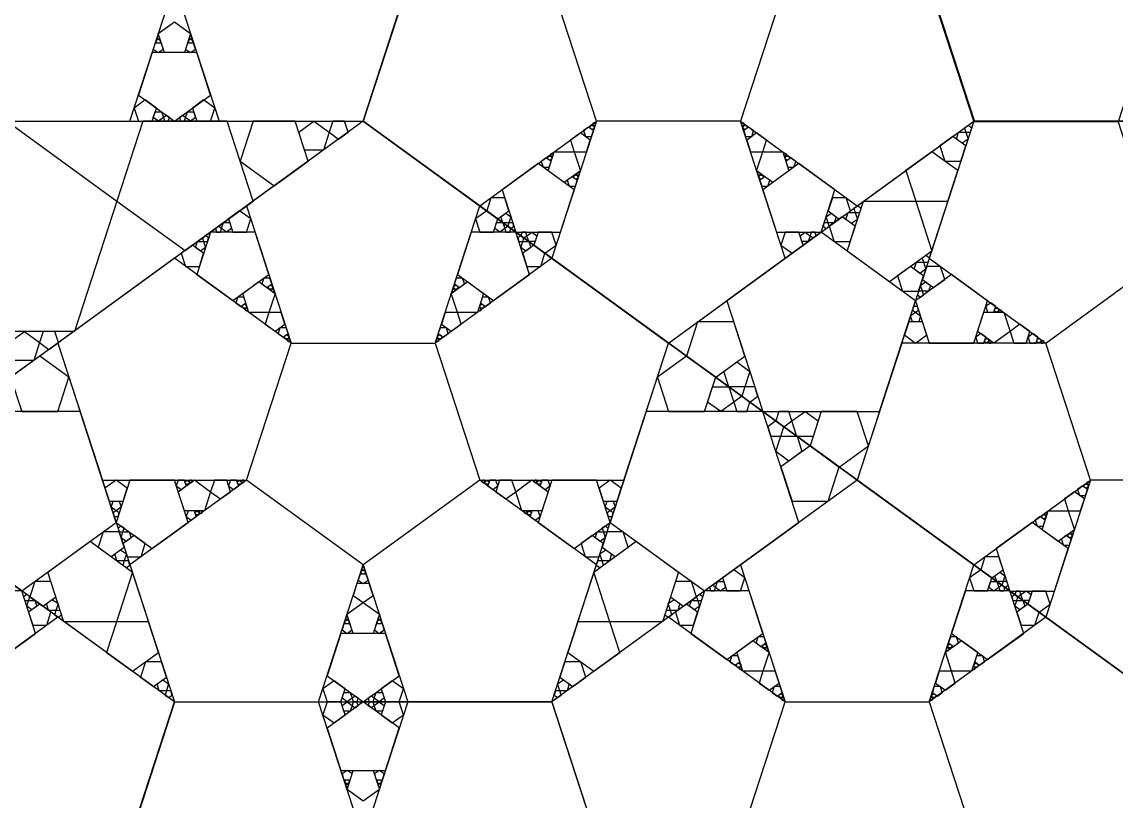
# Model space of a CAD drawing. Header units: inches. Extents: x -578 to 126, y -85 to 118.
# Drawn here: x -266.69 to -247.7, y -70.55 to -57.02 of the extents above; entities that cross this region are included whole.
import ezdxf

# ---------------------------------------------------------------- set-up
doc = ezdxf.new("R2010")
doc.units = ezdxf.units.IN
doc.header["$MEASUREMENT"] = 0
doc.layers.add('drawing', color=7, linetype='Continuous')

msp = doc.modelspace()

# ---------------------------------------------------------------- linework, layer by layer
for points in [[(-255.471, -42.43), (-238.32, -42.43), (-233.02, -58.742), (-246.895, -68.823), (-260.771, -58.742)], [(-241.595, -52.512), (-243.619, -58.743), (-250.171, -58.743), (-252.195, -52.512), (-246.895, -48.661)], [(-253.446, -56.363), (-254.22, -58.742), (-256.722, -58.742), (-257.495, -56.362), (-255.471, -54.892)], [(-246.895, -61.123), (-244.871, -62.593), (-245.644, -64.973), (-248.146, -64.973), (-248.92, -62.593)], [(-260.771, -66.444), (-262.795, -64.973), (-262.022, -62.593), (-259.52, -62.593), (-258.747, -64.973)], [(-257.495, -68.823), (-255.471, -75.054), (-260.771, -78.905), (-266.071, -75.054), (-264.047, -68.823)], [(-254.22, -71.203), (-253.446, -68.823), (-250.944, -68.823), (-250.171, -71.203), (-252.195, -72.674)]]:
    msp.add_lwpolyline(points, close=True)
at = {"layer": 'drawing'}
for points in [[(-255.471, -42.43), (-269.347, -32.349), (-283.223, -42.43), (-277.922, -58.742), (-260.771, -58.742)], [(-269.347, -32.349), (-283.222, -42.43), (-277.922, -58.742), (-260.771, -58.742), (-255.471, -42.43)], [(-238.319, -42.431), (-255.47, -42.43), (-260.771, -58.742), (-246.895, -68.824), (-233.019, -58.743)], [(-269.347, -52.512), (-267.322, -58.742), (-260.771, -58.742), (-258.747, -52.512), (-264.047, -48.661)], [(-269.347, -52.512), (-267.322, -58.742), (-260.771, -58.742), (-258.747, -52.512), (-264.047, -48.661)], [(-246.897, -48.663), (-252.193, -52.519), (-250.162, -58.747), (-243.61, -58.741), (-241.592, -52.508)], [(-252.195, -52.512), (-258.746, -52.512), (-260.771, -58.742), (-255.471, -62.593), (-250.171, -58.743)], [(-252.195, -52.512), (-258.746, -52.512), (-260.771, -58.742), (-255.471, -62.593), (-250.171, -58.743)], [(-266.071, -54.891), (-268.096, -56.362), (-267.322, -58.742), (-264.82, -58.742), (-264.047, -56.362)], [(-264.047, -56.362), (-263.273, -58.742), (-260.771, -58.742), (-259.998, -56.362), (-262.022, -54.891)], [(-248.915, -54.895), (-250.937, -56.368), (-250.162, -58.747), (-247.659, -58.745), (-246.889, -56.364)], [(-257.495, -56.362), (-259.997, -56.362), (-260.771, -58.742), (-258.746, -60.213), (-256.722, -58.742)], [(-254.22, -58.742), (-252.195, -60.213), (-250.171, -58.743), (-250.944, -56.363), (-253.446, -56.363)], [(-264.328, -57.222), (-264.047, -57.018), (-263.766, -57.222), (-263.873, -57.552), (-264.22, -57.552)], [(-264.365, -57.343), (-264.327, -57.315), (-264.288, -57.343), (-264.303, -57.388), (-264.351, -57.388)], [(-264.35, -57.298), (-264.327, -57.315), (-264.303, -57.298), (-264.312, -57.27), (-264.341, -57.27)], [(-263.805, -57.343), (-263.766, -57.315), (-263.728, -57.343), (-263.743, -57.388), (-263.79, -57.388)], [(-263.79, -57.298), (-263.766, -57.315), (-263.743, -57.298), (-263.752, -57.27), (-263.781, -57.27)], [(-264.413, -57.49), (-264.327, -57.552), (-264.241, -57.49), (-264.273, -57.388), (-264.38, -57.388)], [(-263.853, -57.49), (-263.766, -57.552), (-263.68, -57.49), (-263.713, -57.388), (-263.82, -57.388)], [(-264.672, -58.288), (-264.047, -58.742), (-263.421, -58.288), (-263.66, -57.552), (-264.433, -57.552)], [(-264.672, -58.288), (-264.047, -58.742), (-263.421, -58.288), (-263.66, -57.552), (-264.433, -57.552)], [(-264.553, -58.374), (-264.746, -58.515), (-264.672, -58.742), (-264.433, -58.742), (-264.359, -58.515)], [(-263.421, -58.742), (-263.347, -58.515), (-263.541, -58.374), (-263.734, -58.515), (-263.66, -58.742)], [(-264.272, -58.578), (-264.239, -58.68), (-264.326, -58.743), (-264.413, -58.68), (-264.38, -58.578)], [(-264.186, -58.641), (-264.239, -58.68), (-264.219, -58.742), (-264.153, -58.742), (-264.133, -58.68)], [(-263.874, -58.742), (-263.854, -58.68), (-263.907, -58.641), (-263.96, -58.68), (-263.94, -58.742)], [(-263.767, -58.743), (-263.854, -58.68), (-263.821, -58.578), (-263.713, -58.578), (-263.68, -58.68)], [(-260.771, -58.742), (-274.647, -68.823), (-269.347, -85.135), (-252.195, -85.135), (-246.895, -68.823)], [(-260.771, -58.742), (-274.647, -68.823), (-269.347, -85.135), (-252.195, -85.135), (-246.895, -68.823)], [(-266.97, -58.732), (-265.044, -60.131), (-265.78, -62.394), (-268.16, -62.394), (-268.896, -60.131)], [(-257.495, -68.823), (-255.471, -62.593), (-260.771, -58.742), (-266.071, -62.593), (-264.047, -68.823)], [(-257.495, -68.823), (-255.471, -62.593), (-260.771, -58.742), (-266.071, -62.593), (-264.047, -68.823)], [(-264.593, -58.742), (-265.044, -60.131), (-263.863, -60.989), (-262.681, -60.131), (-263.133, -58.742)], [(-262.682, -58.742), (-262.907, -59.436), (-262.317, -59.865), (-261.726, -59.436), (-261.952, -58.742)], [(-259.52, -62.593), (-258.747, -60.213), (-260.771, -58.742), (-262.795, -60.213), (-262.022, -62.593)], [(-261.625, -58.741), (-261.359, -58.933), (-261.461, -59.245), (-261.788, -59.245), (-261.89, -58.933)], [(-261.297, -58.742), (-261.359, -58.933), (-261.197, -59.052), (-261.034, -58.933), (-261.096, -58.742)], [(-256.722, -58.742), (-257.495, -61.122), (-255.471, -62.593), (-253.446, -61.122), (-254.22, -58.742)], [(-256.947, -58.906), (-256.914, -59.007), (-256.808, -59.007), (-256.775, -58.906), (-256.861, -58.844)], [(-256.823, -58.815), (-256.775, -58.815), (-256.76, -58.861), (-256.799, -58.889), (-256.838, -58.861)], [(-256.784, -58.787), (-256.775, -58.815), (-256.746, -58.815), (-256.737, -58.787), (-256.76, -58.77)], [(-254.196, -58.815), (-254.166, -58.815), (-254.157, -58.788), (-254.181, -58.77), (-254.205, -58.788)], [(-254.181, -58.861), (-254.166, -58.815), (-254.119, -58.815), (-254.104, -58.861), (-254.143, -58.889)], [(-254.133, -59.008), (-254.027, -59.008), (-253.994, -58.906), (-254.08, -58.844), (-254.166, -58.906)], [(-250.171, -58.743), (-252.195, -64.973), (-246.895, -68.824), (-241.595, -64.973), (-243.619, -58.743)], [(-250.171, -58.743), (-252.195, -64.973), (-246.895, -68.824), (-241.595, -64.973), (-243.619, -58.743)], [(-246.895, -61.123), (-247.668, -58.743), (-250.171, -58.743), (-250.944, -61.122), (-248.92, -62.593)], [(-250.333, -58.861), (-250.31, -58.934), (-250.233, -58.934), (-250.209, -58.861), (-250.271, -58.816)], [(-257.173, -59.07), (-257.107, -59.273), (-256.894, -59.273), (-256.828, -59.07), (-257.001, -58.945)], [(-254.047, -59.273), (-253.834, -59.273), (-253.768, -59.07), (-253.941, -58.945), (-254.113, -59.07)], [(-250.761, -59.171), (-250.675, -59.437), (-250.396, -59.437), (-250.31, -59.171), (-250.536, -59.008)], [(-250.435, -58.934), (-250.31, -58.934), (-250.271, -59.053), (-250.372, -59.126), (-250.473, -59.053)], [(-257.681, -59.439), (-257.648, -59.54), (-257.541, -59.54), (-257.509, -59.439), (-257.595, -59.376)], [(-257.556, -59.348), (-257.508, -59.348), (-257.494, -59.394), (-257.532, -59.422), (-257.571, -59.394)], [(-257.454, -59.273), (-257.107, -59.273), (-257, -59.603), (-257.281, -59.807), (-257.562, -59.603)], [(-257.517, -59.32), (-257.508, -59.348), (-257.479, -59.348), (-257.47, -59.32), (-257.494, -59.303)], [(-253.942, -59.603), (-253.834, -59.273), (-253.487, -59.273), (-253.38, -59.603), (-253.661, -59.807)], [(-253.462, -59.348), (-253.433, -59.348), (-253.424, -59.32), (-253.448, -59.303), (-253.471, -59.32)], [(-253.448, -59.394), (-253.433, -59.348), (-253.385, -59.348), (-253.37, -59.394), (-253.409, -59.422)], [(-253.4, -59.54), (-253.293, -59.54), (-253.261, -59.439), (-253.347, -59.377), (-253.433, -59.439)], [(-251.352, -59.601), (-251.179, -60.131), (-250.622, -60.131), (-250.449, -59.601), (-250.9, -59.273)], [(-258.36, -59.932), (-258.121, -60.668), (-257.348, -60.668), (-257.109, -59.932), (-257.734, -59.478)], [(-258.36, -59.932), (-258.121, -60.668), (-257.348, -60.668), (-257.109, -59.932), (-257.734, -59.478)], [(-257.064, -59.65), (-257.055, -59.678), (-257.026, -59.678), (-257.017, -59.65), (-257.04, -59.632)], [(-253.916, -59.678), (-253.886, -59.678), (-253.877, -59.65), (-253.901, -59.632), (-253.925, -59.65)], [(-253.594, -60.668), (-252.821, -60.668), (-252.582, -59.932), (-253.207, -59.478), (-253.833, -59.932)], [(-253.594, -60.668), (-252.821, -60.668), (-252.582, -59.932), (-253.207, -59.478), (-253.833, -59.932)], [(-257.228, -59.768), (-257.195, -59.87), (-257.088, -59.87), (-257.055, -59.768), (-257.141, -59.706)], [(-257.103, -59.678), (-257.055, -59.678), (-257.04, -59.723), (-257.079, -59.751), (-257.118, -59.723)], [(-253.901, -59.723), (-253.886, -59.678), (-253.839, -59.678), (-253.824, -59.723), (-253.862, -59.751)], [(-253.853, -59.87), (-253.747, -59.87), (-253.714, -59.768), (-253.8, -59.706), (-253.886, -59.768)], [(-258.314, -60.073), (-258.553, -60.073), (-258.627, -60.3), (-258.434, -60.44), (-258.24, -60.3)], [(-252.315, -60.3), (-252.388, -60.073), (-252.627, -60.073), (-252.701, -60.3), (-252.508, -60.441)], [(-252.089, -60.131), (-251.179, -60.131), (-250.899, -60.996), (-251.634, -61.53), (-252.37, -60.996)], [(-262.795, -60.668), (-262.722, -60.44), (-262.915, -60.3), (-263.108, -60.44), (-263.034, -60.668)], [(-258.627, -60.3), (-258.82, -60.44), (-258.747, -60.668), (-258.508, -60.668), (-258.434, -60.44)], [(-258.207, -60.402), (-258.24, -60.504), (-258.347, -60.504), (-258.38, -60.402), (-258.294, -60.339)], [(-252.594, -60.504), (-252.702, -60.504), (-252.735, -60.402), (-252.648, -60.339), (-252.561, -60.402)], [(-252.355, -60.329), (-252.23, -60.329), (-252.191, -60.448), (-252.292, -60.521), (-252.394, -60.448)], [(-252.253, -60.256), (-252.23, -60.329), (-252.153, -60.329), (-252.129, -60.256), (-252.191, -60.211)], [(-263.249, -60.668), (-263.228, -60.605), (-263.282, -60.566), (-263.335, -60.605), (-263.315, -60.668)], [(-263.142, -60.668), (-263.228, -60.605), (-263.195, -60.503), (-263.088, -60.503), (-263.055, -60.605)], [(-258.347, -60.503), (-258.314, -60.605), (-258.4, -60.668), (-258.487, -60.605), (-258.454, -60.503)], [(-258.26, -60.566), (-258.314, -60.605), (-258.293, -60.668), (-258.227, -60.668), (-258.207, -60.605)], [(-258.174, -60.504), (-258.24, -60.504), (-258.26, -60.566), (-258.207, -60.605), (-258.154, -60.566)], [(-252.681, -60.567), (-252.702, -60.504), (-252.767, -60.504), (-252.788, -60.567), (-252.735, -60.605)], [(-252.681, -60.567), (-252.595, -60.832), (-252.316, -60.832), (-252.23, -60.567), (-252.456, -60.403)], [(-262.648, -60.668), (-263.421, -60.668), (-263.66, -61.403), (-263.034, -61.857), (-262.409, -61.403)], [(-262.648, -60.668), (-263.421, -60.668), (-263.66, -61.403), (-263.034, -61.857), (-262.409, -61.403)], [(-263.56, -60.769), (-263.54, -60.831), (-263.474, -60.831), (-263.454, -60.769), (-263.507, -60.73)], [(-257.882, -61.403), (-258.121, -60.668), (-258.894, -60.668), (-259.133, -61.403), (-258.508, -61.857)], [(-257.882, -61.403), (-258.121, -60.668), (-258.894, -60.668), (-259.133, -61.403), (-258.508, -61.857)], [(-258.068, -60.831), (-258.002, -60.831), (-257.982, -60.769), (-258.035, -60.73), (-258.088, -60.769)], [(-257.981, -60.769), (-257.928, -60.73), (-257.948, -60.668), (-258.014, -60.668), (-258.035, -60.73)], [(-257.895, -60.832), (-257.928, -60.73), (-257.841, -60.667), (-257.755, -60.73), (-257.788, -60.832)], [(-257.615, -61.035), (-257.421, -60.895), (-257.495, -60.668), (-257.734, -60.668), (-257.808, -60.895)], [(-254.459, -61.858), (-253.833, -63.783), (-251.809, -63.783), (-251.183, -61.858), (-252.821, -60.668)], [(-254.459, -61.858), (-253.833, -63.783), (-251.809, -63.783), (-251.183, -61.858), (-252.821, -60.668)], [(-253.446, -60.668), (-253.52, -60.895), (-253.327, -61.036), (-253.134, -60.895), (-253.207, -60.668)], [(-253.1, -60.667), (-253.013, -60.73), (-253.047, -60.832), (-253.154, -60.832), (-253.187, -60.73)], [(-252.993, -60.668), (-253.013, -60.73), (-252.96, -60.769), (-252.907, -60.73), (-252.927, -60.668)], [(-263.927, -61.035), (-263.853, -61.262), (-263.614, -61.262), (-263.541, -61.035), (-263.734, -60.895)], [(-263.647, -60.831), (-263.54, -60.831), (-263.507, -60.933), (-263.594, -60.997), (-263.681, -60.933)], [(-258.035, -60.933), (-258.002, -60.831), (-257.895, -60.831), (-257.861, -60.933), (-257.948, -60.997)], [(-257.928, -61.262), (-257.689, -61.262), (-257.615, -61.035), (-257.808, -60.895), (-258.001, -61.035)], [(-262.022, -62.593), (-264.047, -61.122), (-266.071, -62.593), (-265.298, -64.973), (-262.795, -64.973)], [(-258.747, -64.973), (-256.244, -64.973), (-255.471, -62.593), (-257.495, -61.122), (-259.52, -62.593)], [(-251.067, -61.118), (-251.043, -61.191), (-250.966, -61.191), (-250.942, -61.118), (-251.005, -61.073)], [(-251.495, -61.429), (-251.409, -61.694), (-251.13, -61.694), (-251.044, -61.429), (-251.269, -61.265)], [(-251.168, -61.191), (-251.043, -61.191), (-251.004, -61.31), (-251.106, -61.384), (-251.207, -61.31)], [(-250.677, -61.49), (-250.751, -61.263), (-250.99, -61.263), (-251.063, -61.49), (-250.87, -61.631)], [(-262.3, -61.732), (-262.408, -62.063), (-262.755, -62.063), (-262.862, -61.732), (-262.581, -61.528)], [(-262.388, -61.466), (-262.495, -61.466), (-262.528, -61.567), (-262.442, -61.629), (-262.356, -61.567)], [(-258.787, -62.063), (-259.135, -62.063), (-259.242, -61.732), (-258.961, -61.528), (-258.68, -61.732)], [(-259.014, -61.567), (-259.047, -61.466), (-259.154, -61.466), (-259.186, -61.567), (-259.1, -61.629)], [(-250.557, -61.403), (-251.183, -61.858), (-250.944, -62.593), (-250.171, -62.593), (-249.932, -61.858)], [(-250.957, -61.694), (-251.064, -61.694), (-251.097, -61.592), (-251.01, -61.529), (-250.923, -61.592)], [(-262.341, -61.612), (-262.355, -61.658), (-262.403, -61.658), (-262.418, -61.612), (-262.379, -61.584)], [(-262.326, -61.658), (-262.355, -61.658), (-262.364, -61.686), (-262.341, -61.703), (-262.317, -61.686)], [(-259.178, -61.686), (-259.187, -61.658), (-259.216, -61.658), (-259.225, -61.686), (-259.201, -61.703)], [(-259.139, -61.658), (-259.187, -61.658), (-259.201, -61.612), (-259.163, -61.584), (-259.124, -61.612)], [(-251.044, -61.757), (-251.064, -61.694), (-251.13, -61.694), (-251.15, -61.757), (-251.097, -61.795)], [(-262.842, -61.795), (-262.948, -61.795), (-262.981, -61.896), (-262.895, -61.959), (-262.809, -61.896)], [(-262.794, -61.941), (-262.809, -61.987), (-262.856, -61.987), (-262.871, -61.941), (-262.833, -61.913)], [(-258.686, -61.987), (-258.733, -61.987), (-258.748, -61.941), (-258.709, -61.913), (-258.671, -61.941)], [(-258.561, -61.896), (-258.594, -61.795), (-258.7, -61.795), (-258.733, -61.896), (-258.647, -61.959)], [(-249.879, -61.897), (-249.965, -61.959), (-249.932, -62.06), (-249.825, -62.06), (-249.792, -61.959)], [(-262.779, -61.987), (-262.809, -61.987), (-262.818, -62.015), (-262.794, -62.032), (-262.77, -62.015)], [(-262.194, -62.063), (-262.408, -62.063), (-262.473, -62.265), (-262.301, -62.39), (-262.129, -62.265)], [(-259.069, -62.265), (-259.135, -62.063), (-259.348, -62.063), (-259.413, -62.265), (-259.241, -62.39)], [(-258.724, -62.015), (-258.733, -61.987), (-258.763, -61.987), (-258.772, -62.015), (-258.748, -62.032)], [(-251.27, -62.123), (-251.183, -62.06), (-251.096, -62.123), (-251.129, -62.226), (-251.237, -62.226)], [(-251.236, -62.022), (-251.183, -62.06), (-251.13, -62.022), (-251.15, -61.959), (-251.216, -61.959)], [(-249.65, -62.06), (-249.543, -62.391), (-249.824, -62.595), (-250.105, -62.391), (-249.998, -62.06)], [(-249.754, -61.987), (-249.739, -62.033), (-249.778, -62.061), (-249.816, -62.033), (-249.801, -61.987)], [(-249.715, -62.015), (-249.739, -62.033), (-249.73, -62.06), (-249.7, -62.06), (-249.691, -62.033)], [(-254.339, -62.225), (-254.965, -62.225), (-255.158, -62.82), (-254.652, -63.188), (-254.146, -62.82)], [(-251.376, -62.453), (-251.183, -62.593), (-250.99, -62.453), (-251.063, -62.226), (-251.302, -62.226)], [(-249.371, -62.265), (-249.543, -62.391), (-249.477, -62.593), (-249.264, -62.593), (-249.198, -62.391)], [(-266.652, -62.393), (-266.386, -62.586), (-266.488, -62.897), (-266.816, -62.897), (-266.917, -62.586)], [(-266.324, -62.394), (-266.386, -62.586), (-266.224, -62.704), (-266.061, -62.586), (-266.123, -62.394)], [(-262.108, -62.328), (-262.215, -62.328), (-262.248, -62.429), (-262.162, -62.492), (-262.075, -62.429)], [(-262.06, -62.474), (-262.075, -62.52), (-262.123, -62.52), (-262.138, -62.474), (-262.099, -62.446)], [(-259.419, -62.52), (-259.467, -62.52), (-259.482, -62.474), (-259.443, -62.446), (-259.404, -62.474)], [(-259.294, -62.429), (-259.327, -62.328), (-259.434, -62.328), (-259.467, -62.429), (-259.38, -62.492)], [(-250.052, -62.429), (-250.138, -62.492), (-250.105, -62.593), (-249.998, -62.593), (-249.966, -62.492)], [(-249.145, -62.429), (-249.231, -62.492), (-249.198, -62.593), (-249.092, -62.593), (-249.059, -62.492)], [(-262.046, -62.52), (-262.075, -62.52), (-262.084, -62.548), (-262.061, -62.565), (-262.037, -62.548)], [(-259.458, -62.548), (-259.467, -62.52), (-259.496, -62.52), (-259.505, -62.548), (-259.481, -62.565)], [(-248.92, -62.593), (-251.422, -62.593), (-252.195, -64.973), (-250.171, -66.444), (-248.146, -64.973)], [(-249.927, -62.52), (-249.912, -62.565), (-249.951, -62.593), (-249.989, -62.565), (-249.975, -62.52)], [(-249.888, -62.548), (-249.912, -62.565), (-249.903, -62.593), (-249.874, -62.593), (-249.865, -62.565)], [(-249.02, -62.52), (-249.005, -62.565), (-249.044, -62.593), (-249.083, -62.565), (-249.068, -62.52)], [(-248.982, -62.548), (-249.005, -62.565), (-248.996, -62.593), (-248.967, -62.593), (-248.958, -62.565)], [(-266.071, -63.783), (-265.878, -63.188), (-266.384, -62.82), (-266.89, -63.188), (-266.697, -63.783)], [(-255.158, -62.82), (-255.664, -63.188), (-255.471, -63.783), (-254.845, -63.783), (-254.652, -63.188)], [(-254.058, -63.087), (-254.145, -63.354), (-254.426, -63.354), (-254.513, -63.087), (-254.285, -62.922)], [(-254.424, -63.352), (-254.338, -63.619), (-254.565, -63.784), (-254.792, -63.619), (-254.705, -63.352)], [(-253.972, -63.354), (-254.145, -63.354), (-254.198, -63.518), (-254.059, -63.619), (-253.919, -63.518)], [(-254.198, -63.518), (-254.338, -63.619), (-254.284, -63.783), (-254.112, -63.783), (-254.059, -63.619)], [(-265.684, -63.783), (-267.709, -63.783), (-268.334, -65.708), (-266.697, -66.898), (-265.059, -65.708)], [(-253.208, -65.708), (-253.833, -63.783), (-255.858, -63.783), (-256.483, -65.708), (-254.845, -66.898)], [(-253.208, -65.708), (-253.833, -63.783), (-255.858, -63.783), (-256.483, -65.708), (-254.845, -66.898)], [(-253.468, -64.048), (-253.329, -63.947), (-253.382, -63.783), (-253.554, -63.783), (-253.608, -63.947)], [(-253.242, -64.214), (-253.329, -63.947), (-253.101, -63.782), (-252.874, -63.947), (-252.961, -64.214)], [(-252.508, -64.746), (-252.002, -64.378), (-252.195, -63.783), (-252.821, -63.783), (-253.014, -64.378)], [(-253.694, -64.212), (-253.521, -64.212), (-253.468, -64.048), (-253.608, -63.947), (-253.747, -64.048)], [(-253.608, -64.479), (-253.521, -64.212), (-253.24, -64.212), (-253.154, -64.479), (-253.381, -64.644)], [(-253.327, -65.34), (-252.701, -65.34), (-252.508, -64.745), (-253.014, -64.378), (-253.52, -64.745)], [(-264.047, -68.823), (-269.347, -64.973), (-274.647, -68.823), (-272.622, -75.054), (-266.071, -75.054)], [(-264.047, -68.823), (-269.347, -64.973), (-274.647, -68.823), (-272.622, -75.054), (-266.071, -75.054)], [(-264.866, -65.113), (-265.059, -64.973), (-265.252, -65.113), (-265.178, -65.34), (-264.939, -65.34)], [(-264.82, -64.973), (-265.059, -65.708), (-264.433, -66.163), (-263.808, -65.708), (-264.047, -64.973)], [(-264.82, -64.973), (-265.059, -65.708), (-264.433, -66.163), (-263.808, -65.708), (-264.047, -64.973)], [(-262.795, -64.973), (-264.82, -66.444), (-264.047, -68.823), (-261.544, -68.823), (-260.771, -66.444)], [(-263.981, -64.973), (-264.014, -65.074), (-263.928, -65.137), (-263.841, -65.074), (-263.874, -64.973)], [(-263.7, -64.971), (-263.419, -65.175), (-263.526, -65.506), (-263.874, -65.506), (-263.981, -65.175)], [(-263.827, -64.973), (-263.788, -65.001), (-263.803, -65.046), (-263.85, -65.046), (-263.865, -65.001)], [(-263.779, -64.973), (-263.788, -65.001), (-263.764, -65.018), (-263.74, -65.001), (-263.749, -64.973)], [(-263.353, -64.973), (-263.419, -65.175), (-263.247, -65.301), (-263.074, -65.175), (-263.14, -64.973)], [(-263.074, -64.973), (-263.107, -65.074), (-263.021, -65.137), (-262.935, -65.074), (-262.968, -64.973)], [(-262.92, -64.973), (-262.881, -65.001), (-262.896, -65.046), (-262.944, -65.046), (-262.959, -65.001)], [(-262.872, -64.973), (-262.881, -65.001), (-262.858, -65.018), (-262.834, -65.001), (-262.843, -64.973)], [(-260.771, -66.444), (-259.998, -68.823), (-257.495, -68.823), (-256.722, -66.444), (-258.747, -64.973)], [(-258.684, -65.018), (-258.661, -65.001), (-258.67, -64.973), (-258.699, -64.973), (-258.708, -65.001)], [(-258.646, -65.046), (-258.661, -65.001), (-258.622, -64.973), (-258.583, -65.001), (-258.598, -65.046)], [(-258.521, -65.137), (-258.435, -65.074), (-258.468, -64.973), (-258.574, -64.973), (-258.607, -65.074)], [(-258.295, -65.301), (-258.123, -65.175), (-258.189, -64.973), (-258.402, -64.973), (-258.468, -65.175)], [(-258.016, -65.506), (-258.123, -65.175), (-257.842, -64.971), (-257.561, -65.175), (-257.669, -65.506)], [(-257.778, -65.018), (-257.754, -65.001), (-257.763, -64.973), (-257.793, -64.973), (-257.802, -65.001)], [(-257.739, -65.046), (-257.754, -65.001), (-257.715, -64.973), (-257.677, -65.001), (-257.692, -65.046)], [(-257.109, -66.163), (-256.483, -65.708), (-256.722, -64.973), (-257.495, -64.973), (-257.734, -65.708)], [(-257.614, -65.137), (-257.528, -65.074), (-257.561, -64.973), (-257.668, -64.973), (-257.701, -65.074)], [(-255.471, -75.054), (-248.92, -75.054), (-246.895, -68.823), (-252.195, -64.973), (-257.495, -68.823)], [(-255.471, -75.054), (-248.92, -75.054), (-246.895, -68.823), (-252.195, -64.973), (-257.495, -68.823)], [(-256.29, -65.113), (-256.483, -64.973), (-256.676, -65.113), (-256.603, -65.34), (-256.364, -65.34)], [(-250.944, -68.823), (-250.171, -66.444), (-252.195, -64.973), (-254.22, -66.444), (-253.446, -68.823)], [(-248.146, -64.973), (-248.92, -67.353), (-246.895, -68.824), (-244.871, -67.353), (-245.644, -64.973)], [(-248.372, -65.137), (-248.339, -65.238), (-248.233, -65.238), (-248.2, -65.137), (-248.286, -65.074)], [(-248.247, -65.046), (-248.199, -65.046), (-248.185, -65.092), (-248.223, -65.12), (-248.262, -65.092)], [(-248.208, -65.018), (-248.199, -65.046), (-248.17, -65.046), (-248.161, -65.018), (-248.185, -65.001)], [(-248.598, -65.301), (-248.532, -65.504), (-248.319, -65.504), (-248.253, -65.301), (-248.425, -65.176)], [(-264.972, -65.443), (-265.059, -65.506), (-265.146, -65.443), (-265.113, -65.34), (-265.005, -65.34)], [(-265.006, -65.544), (-265.059, -65.506), (-265.112, -65.544), (-265.092, -65.607), (-265.026, -65.607)], [(-263.808, -65.506), (-263.841, -65.607), (-263.754, -65.669), (-263.668, -65.607), (-263.701, -65.506)], [(-263.653, -65.505), (-263.615, -65.534), (-263.63, -65.579), (-263.677, -65.579), (-263.692, -65.534)], [(-263.606, -65.506), (-263.615, -65.534), (-263.591, -65.551), (-263.567, -65.534), (-263.576, -65.506)], [(-257.951, -65.551), (-257.927, -65.534), (-257.936, -65.506), (-257.966, -65.506), (-257.975, -65.534)], [(-257.913, -65.579), (-257.927, -65.534), (-257.889, -65.505), (-257.85, -65.534), (-257.865, -65.579)], [(-257.788, -65.669), (-257.701, -65.607), (-257.734, -65.506), (-257.841, -65.506), (-257.874, -65.607)], [(-256.396, -65.443), (-256.483, -65.506), (-256.57, -65.443), (-256.537, -65.34), (-256.429, -65.34)], [(-256.43, -65.544), (-256.483, -65.506), (-256.536, -65.544), (-256.516, -65.607), (-256.45, -65.607)], [(-248.879, -65.504), (-248.532, -65.504), (-248.424, -65.834), (-248.705, -66.038), (-248.986, -65.834)], [(-249.784, -66.163), (-249.545, -66.899), (-248.772, -66.899), (-248.533, -66.163), (-249.159, -65.709)], [(-249.784, -66.163), (-249.545, -66.899), (-248.772, -66.899), (-248.533, -66.163), (-249.159, -65.709)], [(-249.105, -65.67), (-249.072, -65.771), (-248.966, -65.771), (-248.933, -65.67), (-249.019, -65.607)], [(-248.981, -65.579), (-248.933, -65.579), (-248.918, -65.625), (-248.957, -65.653), (-248.995, -65.625)], [(-248.942, -65.551), (-248.933, -65.579), (-248.904, -65.579), (-248.894, -65.551), (-248.918, -65.534)], [(-265.006, -65.872), (-265.284, -65.872), (-265.371, -66.137), (-265.145, -66.301), (-264.919, -66.137)], [(-265.006, -65.872), (-264.94, -65.872), (-264.919, -65.809), (-264.973, -65.771), (-265.026, -65.809)], [(-264.973, -65.974), (-264.94, -65.872), (-264.832, -65.872), (-264.799, -65.974), (-264.886, -66.037)], [(-256.71, -65.872), (-256.602, -65.872), (-256.569, -65.974), (-256.656, -66.037), (-256.743, -65.974)], [(-256.623, -65.809), (-256.602, -65.872), (-256.536, -65.872), (-256.516, -65.809), (-256.569, -65.771)], [(-256.171, -66.137), (-256.258, -65.872), (-256.536, -65.872), (-256.623, -66.137), (-256.397, -66.301)], [(-248.489, -65.88), (-248.48, -65.908), (-248.45, -65.908), (-248.441, -65.88), (-248.465, -65.863)], [(-264.774, -66.57), (-265.055, -67.435), (-265.965, -67.435), (-266.246, -66.57), (-265.51, -66.036)], [(-264.866, -66.303), (-264.627, -66.303), (-264.553, -66.076), (-264.746, -65.935), (-264.939, -66.076)], [(-256.989, -66.076), (-256.915, -66.303), (-256.676, -66.303), (-256.603, -66.076), (-256.796, -65.935)], [(-255.577, -67.435), (-256.487, -67.435), (-256.768, -66.57), (-256.032, -66.036), (-255.296, -66.57)], [(-248.652, -65.999), (-248.619, -66.101), (-248.513, -66.101), (-248.48, -65.999), (-248.566, -65.937)], [(-248.527, -65.908), (-248.48, -65.908), (-248.465, -65.954), (-248.504, -65.982), (-248.542, -65.954)], [(-264.88, -66.256), (-264.919, -66.375), (-265.044, -66.375), (-265.083, -66.256), (-264.982, -66.182)], [(-256.498, -66.375), (-256.623, -66.375), (-256.662, -66.256), (-256.56, -66.182), (-256.459, -66.256)], [(-264.842, -66.375), (-264.919, -66.375), (-264.943, -66.448), (-264.881, -66.493), (-264.818, -66.448)], [(-256.599, -66.448), (-256.623, -66.375), (-256.7, -66.375), (-256.724, -66.448), (-256.661, -66.493)], [(-249.739, -66.304), (-249.978, -66.304), (-250.051, -66.531), (-249.858, -66.671), (-249.665, -66.531)], [(-260.857, -66.709), (-260.771, -66.771), (-260.685, -66.709), (-260.718, -66.607), (-260.824, -66.607)], [(-260.81, -66.562), (-260.771, -66.534), (-260.732, -66.562), (-260.747, -66.607), (-260.795, -66.607)], [(-260.795, -66.517), (-260.771, -66.534), (-260.747, -66.517), (-260.756, -66.489), (-260.786, -66.489)], [(-254.22, -66.898), (-254.146, -66.671), (-254.339, -66.53), (-254.533, -66.671), (-254.459, -66.898)], [(-250.051, -66.53), (-250.245, -66.671), (-250.171, -66.898), (-249.932, -66.898), (-249.858, -66.671)], [(-249.631, -66.633), (-249.664, -66.735), (-249.772, -66.735), (-249.805, -66.633), (-249.718, -66.569)], [(-266.192, -66.734), (-266.471, -66.734), (-266.557, -66.999), (-266.332, -67.163), (-266.106, -66.999)], [(-260.943, -66.974), (-260.771, -67.099), (-260.599, -66.974), (-260.664, -66.771), (-260.878, -66.771)], [(-254.985, -66.999), (-255.071, -66.734), (-255.35, -66.734), (-255.436, -66.999), (-255.21, -67.163)], [(-254.673, -66.898), (-254.653, -66.836), (-254.706, -66.797), (-254.759, -66.836), (-254.739, -66.898)], [(-254.566, -66.899), (-254.653, -66.836), (-254.62, -66.733), (-254.512, -66.733), (-254.479, -66.836)], [(-249.771, -66.733), (-249.738, -66.836), (-249.825, -66.899), (-249.912, -66.836), (-249.878, -66.733)], [(-249.685, -66.797), (-249.738, -66.836), (-249.718, -66.898), (-249.652, -66.898), (-249.631, -66.836)], [(-249.599, -66.735), (-249.664, -66.735), (-249.685, -66.797), (-249.631, -66.836), (-249.578, -66.797)], [(-266.458, -67.634), (-266.697, -66.898), (-267.47, -66.898), (-267.709, -67.634), (-267.083, -68.088)], [(-266.643, -67.062), (-266.578, -67.062), (-266.557, -66.999), (-266.611, -66.961), (-266.664, -66.999)], [(-254.072, -66.898), (-254.845, -66.898), (-255.084, -67.634), (-254.459, -68.088), (-253.833, -67.634)], [(-254.072, -66.898), (-254.845, -66.898), (-255.084, -67.634), (-254.459, -68.088), (-253.833, -67.634)], [(-254.985, -66.999), (-254.964, -67.062), (-254.899, -67.062), (-254.878, -66.999), (-254.932, -66.961)], [(-249.306, -67.634), (-249.545, -66.898), (-250.319, -66.898), (-250.558, -67.634), (-249.932, -68.088)], [(-249.306, -67.634), (-249.545, -66.898), (-250.319, -66.898), (-250.558, -67.634), (-249.932, -68.088)], [(-249.492, -67.062), (-249.426, -67.062), (-249.406, -66.999), (-249.459, -66.961), (-249.512, -66.999)], [(-249.406, -67), (-249.353, -66.961), (-249.373, -66.899), (-249.439, -66.899), (-249.459, -66.961)], [(-249.319, -67.063), (-249.353, -66.961), (-249.266, -66.898), (-249.179, -66.961), (-249.212, -67.063)], [(-249.039, -67.266), (-248.846, -67.126), (-248.92, -66.899), (-249.159, -66.899), (-249.233, -67.126)], [(-266.611, -67.164), (-266.578, -67.062), (-266.47, -67.062), (-266.437, -67.164), (-266.524, -67.227)], [(-266.503, -67.493), (-266.264, -67.493), (-266.191, -67.266), (-266.384, -67.125), (-266.577, -67.266)], [(-266.067, -67.118), (-266.106, -67.237), (-266.231, -67.237), (-266.27, -67.118), (-266.168, -67.045)], [(-261.052, -67.303), (-260.771, -67.099), (-260.49, -67.303), (-260.597, -67.634), (-260.945, -67.634)], [(-255.311, -67.237), (-255.436, -67.237), (-255.475, -67.118), (-255.374, -67.045), (-255.272, -67.118)], [(-255.351, -67.266), (-255.278, -67.493), (-255.039, -67.493), (-254.965, -67.266), (-255.158, -67.125)], [(-255.072, -67.062), (-254.964, -67.062), (-254.931, -67.164), (-255.018, -67.227), (-255.105, -67.164)], [(-249.459, -67.164), (-249.426, -67.062), (-249.319, -67.062), (-249.286, -67.164), (-249.373, -67.227)], [(-249.352, -67.493), (-249.113, -67.493), (-249.039, -67.266), (-249.232, -67.125), (-249.426, -67.266)], [(-267.322, -71.203), (-264.82, -71.203), (-264.047, -68.823), (-266.071, -67.353), (-268.096, -68.823)], [(-266.029, -67.237), (-266.106, -67.237), (-266.129, -67.31), (-266.067, -67.355), (-266.005, -67.31)], [(-261.09, -67.424), (-261.051, -67.396), (-261.012, -67.424), (-261.027, -67.47), (-261.075, -67.47)], [(-261.075, -67.379), (-261.051, -67.396), (-261.027, -67.379), (-261.036, -67.351), (-261.066, -67.351)], [(-260.53, -67.424), (-260.491, -67.396), (-260.452, -67.424), (-260.467, -67.47), (-260.515, -67.47)], [(-260.515, -67.379), (-260.491, -67.396), (-260.467, -67.379), (-260.476, -67.351), (-260.506, -67.351)], [(-253.446, -68.823), (-255.471, -67.353), (-257.495, -68.823), (-256.722, -71.203), (-254.22, -71.203)], [(-255.413, -67.31), (-255.436, -67.237), (-255.513, -67.237), (-255.537, -67.31), (-255.475, -67.355)], [(-250.171, -71.203), (-247.669, -71.203), (-246.895, -68.823), (-248.92, -67.353), (-250.944, -68.823)], [(-264.498, -67.435), (-265.055, -67.435), (-265.228, -67.966), (-264.777, -68.293), (-264.325, -67.966)], [(-261.137, -67.571), (-261.051, -67.634), (-260.965, -67.571), (-260.998, -67.47), (-261.104, -67.47)], [(-260.577, -67.571), (-260.491, -67.634), (-260.405, -67.571), (-260.438, -67.47), (-260.544, -67.47)], [(-256.314, -67.965), (-256.487, -67.435), (-257.044, -67.435), (-257.217, -67.965), (-256.766, -68.293)], [(-261.397, -68.369), (-260.771, -68.823), (-260.145, -68.369), (-260.384, -67.634), (-261.158, -67.634)], [(-261.397, -68.369), (-260.771, -68.823), (-260.145, -68.369), (-260.384, -67.634), (-261.158, -67.634)], [(-253.725, -67.963), (-253.832, -68.293), (-254.179, -68.293), (-254.286, -67.963), (-254.005, -67.759)], [(-253.813, -67.696), (-253.919, -67.696), (-253.952, -67.797), (-253.866, -67.86), (-253.78, -67.797)], [(-250.212, -68.293), (-250.559, -68.293), (-250.666, -67.963), (-250.385, -67.759), (-250.104, -67.963)], [(-250.438, -67.797), (-250.471, -67.696), (-250.578, -67.696), (-250.611, -67.797), (-250.525, -67.86)], [(-253.765, -67.843), (-253.78, -67.888), (-253.828, -67.888), (-253.842, -67.843), (-253.804, -67.815)], [(-253.75, -67.888), (-253.78, -67.888), (-253.789, -67.916), (-253.765, -67.933), (-253.741, -67.916)], [(-250.602, -67.916), (-250.611, -67.888), (-250.64, -67.888), (-250.649, -67.916), (-250.626, -67.933)], [(-250.563, -67.888), (-250.611, -67.888), (-250.626, -67.843), (-250.587, -67.815), (-250.548, -67.843)], [(-264.272, -68.129), (-264.551, -68.129), (-264.637, -68.395), (-264.412, -68.558), (-264.186, -68.395)], [(-256.905, -68.395), (-256.991, -68.129), (-257.27, -68.129), (-257.356, -68.395), (-257.131, -68.558)], [(-254.266, -68.025), (-254.373, -68.025), (-254.405, -68.127), (-254.319, -68.189), (-254.233, -68.127)], [(-254.218, -68.172), (-254.233, -68.218), (-254.281, -68.218), (-254.296, -68.172), (-254.257, -68.144)], [(-250.11, -68.218), (-250.158, -68.218), (-250.172, -68.172), (-250.134, -68.144), (-250.095, -68.172)], [(-249.985, -68.127), (-250.018, -68.025), (-250.125, -68.025), (-250.157, -68.127), (-250.071, -68.189)], [(-254.204, -68.218), (-254.233, -68.218), (-254.242, -68.245), (-254.218, -68.263), (-254.195, -68.245)], [(-253.619, -68.293), (-253.832, -68.293), (-253.898, -68.496), (-253.725, -68.621), (-253.553, -68.496)], [(-250.493, -68.496), (-250.559, -68.293), (-250.772, -68.293), (-250.838, -68.496), (-250.665, -68.621)], [(-250.149, -68.245), (-250.158, -68.218), (-250.187, -68.218), (-250.196, -68.245), (-250.172, -68.263)], [(-264.147, -68.513), (-264.186, -68.632), (-264.311, -68.632), (-264.349, -68.513), (-264.248, -68.44)], [(-261.277, -68.456), (-261.47, -68.596), (-261.397, -68.823), (-261.158, -68.823), (-261.084, -68.596)], [(-260.145, -68.823), (-260.072, -68.596), (-260.265, -68.456), (-260.458, -68.596), (-260.384, -68.823)], [(-257.231, -68.632), (-257.356, -68.632), (-257.395, -68.513), (-257.294, -68.44), (-257.193, -68.513)], [(-253.533, -68.558), (-253.639, -68.558), (-253.672, -68.66), (-253.586, -68.722), (-253.5, -68.66)], [(-250.719, -68.66), (-250.752, -68.558), (-250.858, -68.558), (-250.891, -68.66), (-250.805, -68.722)], [(-264.109, -68.632), (-264.186, -68.632), (-264.209, -68.705), (-264.147, -68.75), (-264.085, -68.705)], [(-260.997, -68.659), (-260.964, -68.761), (-261.05, -68.824), (-261.137, -68.761), (-261.104, -68.659)], [(-260.91, -68.722), (-260.964, -68.761), (-260.943, -68.824), (-260.877, -68.824), (-260.857, -68.761)], [(-260.599, -68.824), (-260.578, -68.761), (-260.632, -68.722), (-260.685, -68.761), (-260.665, -68.824)], [(-260.492, -68.824), (-260.578, -68.761), (-260.545, -68.659), (-260.438, -68.659), (-260.405, -68.761)], [(-257.333, -68.705), (-257.356, -68.632), (-257.433, -68.632), (-257.457, -68.705), (-257.395, -68.75)], [(-253.485, -68.705), (-253.5, -68.75), (-253.547, -68.75), (-253.562, -68.705), (-253.523, -68.677)], [(-253.47, -68.75), (-253.5, -68.75), (-253.509, -68.778), (-253.485, -68.796), (-253.461, -68.778)], [(-250.882, -68.778), (-250.891, -68.75), (-250.92, -68.75), (-250.929, -68.778), (-250.906, -68.796)], [(-250.843, -68.75), (-250.891, -68.75), (-250.906, -68.705), (-250.867, -68.677), (-250.828, -68.705)], [(-264.047, -68.826), (-266.065, -75.058), (-260.761, -78.903), (-255.465, -75.047), (-257.496, -68.819)], [(-260.769, -71.202), (-261.545, -68.823), (-264.047, -68.826), (-264.818, -71.206), (-262.792, -72.675)], [(-261.397, -68.823), (-261.471, -69.05), (-261.277, -69.19), (-261.084, -69.05), (-261.158, -68.823)], [(-260.146, -69.276), (-260.772, -68.822), (-261.397, -69.277), (-261.157, -70.012), (-260.384, -70.012)], [(-260.146, -69.276), (-260.772, -68.822), (-261.397, -69.277), (-261.157, -70.012), (-260.384, -70.012)], [(-261.051, -68.822), (-260.964, -68.885), (-260.997, -68.987), (-261.105, -68.987), (-261.138, -68.885)], [(-260.944, -68.822), (-260.964, -68.885), (-260.911, -68.924), (-260.858, -68.885), (-260.878, -68.822)], [(-258.743, -72.671), (-256.72, -71.198), (-257.496, -68.819), (-259.998, -68.821), (-260.769, -71.202)], [(-260.632, -68.923), (-260.579, -68.885), (-260.599, -68.822), (-260.665, -68.822), (-260.685, -68.885)], [(-260.546, -68.987), (-260.579, -68.885), (-260.492, -68.821), (-260.405, -68.884), (-260.438, -68.986)], [(-260.265, -69.189), (-260.072, -69.049), (-260.146, -68.821), (-260.385, -68.822), (-260.459, -69.049)], [(-260.964, -70.075), (-261.051, -70.012), (-261.137, -70.075), (-261.104, -70.176), (-260.997, -70.176)], [(-260.489, -70.342), (-260.77, -70.546), (-261.051, -70.343), (-260.944, -70.012), (-260.597, -70.012)], [(-260.404, -70.074), (-260.49, -70.012), (-260.576, -70.074), (-260.543, -70.176), (-260.437, -70.176)], [(-261.012, -70.222), (-261.05, -70.25), (-261.089, -70.222), (-261.074, -70.176), (-261.026, -70.176)], [(-261.027, -70.267), (-261.05, -70.25), (-261.074, -70.267), (-261.065, -70.295), (-261.036, -70.295)], [(-260.451, -70.221), (-260.49, -70.249), (-260.529, -70.221), (-260.514, -70.176), (-260.466, -70.176)], [(-260.466, -70.266), (-260.49, -70.249), (-260.514, -70.267), (-260.505, -70.294), (-260.475, -70.294)]]:
    msp.add_lwpolyline(points, close=True, dxfattribs=at)

doc.saveas('drawing.dxf')
